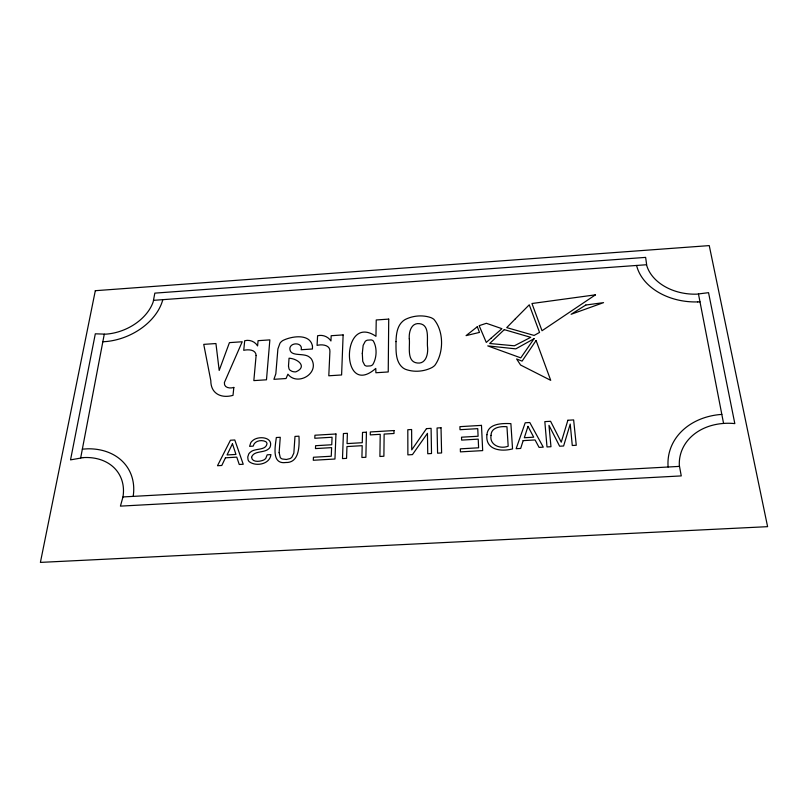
<?xml version="1.0" encoding="UTF-8"?>
<svg xmlns="http://www.w3.org/2000/svg" width="808" height="808" viewBox="0 0 808 808"><rect width="100%" height="100%" fill="white"/><g stroke="black" fill="none" stroke-linecap="round" stroke-linejoin="round"><path stroke-width="1.21" d="M83.386 457.591A51.015 39.441 -32.1 0 1 122.968 496.94L120.432 506.121L681.255 475.912L679.316 465.297A54.459 44.167 13.8 0 1 721.695 423.604L724.352 423.372A55.53 45.046 13.8 0 1 732.23 423.392L734.825 423.604L708.545 292.668L696.738 294.152A47.056 34.502 4.1 0 1 646.774 265.65L645.632 257.388L154.833 293.132L153.167 301.95A44.127 31.512 -22.9 0 1 105.808 334.159L95.314 333.815L70.538 459.873L83.386 457.611M80.689 457.843L104.272 334.239M162.792 299.667L162.63 300.313A53.55 38.249 -22.9 0 1 107.07 341.461L102.828 341.784M122.978 496.94L679.397 466.388M82.345 449.147L87.88 448.804A61.923 47.884 -32.1 0 1 133.168 496.385M721.817 414.403L719.393 414.595A66.135 53.641 13.8 0 0 667.994 464.954L668.115 467.004M153.682 300.324L646.521 264.741M697.718 301.929L699.991 301.818M636.603 265.458L637.037 267.105A57.136 41.895 4.1 0 0 697.708 301.909M698.486 294.072L723.574 423.432M312.494 346.41L312.433 348.995L301.192 349.743C303.141 342.552 291.062 341.925 289.86 348.046C289.436 357.762 304.293 352.046 309.747 357.389A10.868 8.565 -16.7 0 1 311.736 359.55C319.493 373.781 297.132 386.335 287.911 374.185L286.042 378.538L273.912 379.316L275.831 373.831L277.891 348.975L279.962 343.249A9.868 7.676 -17 0 1 282.77 340.572C291.476 336.118 310.363 333.088 312.494 346.41M251.561 457.348C252.177 462.711 260.226 461.671 263.782 459.974A6.232 5.111 -22.3 0 0 265.792 458.348L267.175 454.823L270.933 454.601C269.943 464.226 256.187 466.822 249.369 461.802A7.615 6.242 -22.7 0 1 248.046 459.752L247.753 456.995L248.733 454.015A6.777 5.545 -22.7 0 1 250.308 452.248C254.823 447.814 265.882 450.995 267.004 443.663A4.343 3.545 -21.7 0 0 265.751 441.653C261.509 439.431 254.288 440.734 253.217 446.127L249.601 446.339L250.773 442.744A7.777 6.333 -22 0 1 252.55 440.724C257.964 435.482 273.7 436.835 270.145 446.955A5.949 4.858 -21.6 0 1 268.832 448.703C264.105 453.359 253.722 450.258 251.561 457.348M394.011 430.553L394.001 433.492L384.133 434.078L383.891 456.237L379.911 456.469L380.214 434.31L370.266 434.896L370.316 431.957L394.011 430.553M362.307 353.359L362.741 361.358L364.661 365.155A4.697 3.747 -12.8 0 0 366.771 366.125L370.579 365.883A4.777 3.808 -12.7 0 0 372.771 364.63C376.851 358.005 377.316 347.501 373.215 340.845A4.727 3.727 -12.4 0 0 371.104 339.916L367.357 340.168A4.646 3.656 -12.4 0 0 365.236 341.39L363.146 345.349L362.307 353.359M491.042 435.381C489.305 445.077 500.304 449.379 508.181 446.198L506.959 426.745C500.93 426.139 490.951 427.22 491.042 435.381M288.486 366.115L289.022 368.913A6.868 5.414 -17.1 0 0 290.244 370.357L291.93 371.306A8.696 6.848 -17.1 0 0 295.829 371.862C307.848 366.731 297.728 358.651 289.052 358.207L288.486 366.115M388.719 319.109L388.234 371.953L375.892 372.751L375.781 368.408C340.451 399.465 340.774 312.343 375.952 336.31L376.235 319.968L388.719 319.109M409.292 338.815C410.201 346.117 406.262 361.61 417.18 362.994C425.917 364.226 428.23 354.096 427.584 347.43C426.574 340.249 430.341 324.968 419.594 323.675C411.11 322.513 408.737 332.29 409.292 338.815M395.991 341.643C396.051 350.369 395.223 361.206 402.515 367.509A15.756 12.605 -9.8 0 0 405.404 369.276C413.858 372.468 423.917 371.67 431.937 367.569A15.756 12.615 -9.2 0 0 434.795 365.418C443.946 352.934 443.986 331.219 433.876 319.322A15.463 12.15 -9 0 0 431.028 317.665C422.776 314.746 413.12 315.544 405.323 319.443A15.463 12.14 -9.6 0 0 402.515 321.473C396.991 326.523 396.223 334.593 395.991 341.643M366.418 432.189L365.873 457.267L361.913 457.49L362.196 445.673L346.955 446.561L346.561 458.368L342.501 458.601L343.4 433.553L347.389 433.31L347.056 443.592L362.267 442.703L362.519 432.411L366.418 432.189M279.134 452.601L280.275 457.55A5.888 4.868 -20.8 0 0 282.255 458.974L286.386 459.479L290.011 458.611A5.414 4.474 -20.6 0 0 291.971 457.106L293.849 453.056L294.991 436.411L298.95 436.179C299.455 445.511 299.516 462.984 285.85 462.509C271.094 464.64 275.397 445.693 276.316 437.522L280.265 437.29L279.134 452.601M256.116 355.459L253.843 380.608L266.478 379.8L269.862 339.885L258.075 340.683L257.59 345.905C254.964 341.521 249.642 339.421 244.703 340.724L243.733 350.319C248.096 349.298 255.873 349.389 256.116 355.459M343.127 334.906L341.602 374.962L328.795 375.781L329.916 351.5C330.331 344.814 321.806 344.097 317.069 345.39L317.594 335.764C322.665 334.451 328.068 336.603 330.937 340.956L331.179 335.714L343.127 334.906M335.966 433.987L334.956 459.025L313.292 460.267L313.443 457.257L331.26 456.237L331.623 447.642L315.463 448.581L315.605 445.703L331.745 444.764L332.068 437.239L314.787 438.259L314.938 435.229L335.966 433.987M486.931 434.724C485.113 450.016 501.152 451.945 512.545 448.905L510.888 423.634C502.677 423.24 487.779 423.271 486.931 434.724M233.835 387.426L233.007 395.344C221.362 398.677 210.726 393.749 210.817 380.679L203.737 344.37L215.938 343.541L219.19 370.428L229.432 342.632L242.218 341.764L224.402 382.507C223.675 387.87 229.987 388.739 233.835 387.426M95.314 290.698L40.4 562.398L767.6 526.665L709.252 245.602L95.314 290.698M567.873 420.261L561.247 442.178L550.581 421.281L544.824 421.625L547.006 446.945L550.975 446.713L548.965 425.321L559.631 446.218L563.61 445.996L570.226 424.069L572.276 445.501L576.266 445.269L573.64 419.918L567.873 420.261M523.15 440.633L520.675 448.44L516.14 448.703L525.2 422.786L529.785 422.513L543.269 447.157L539.067 447.39L535.078 439.946L523.15 440.633M527.998 426.361L524.331 437.724L533.704 437.189L527.998 426.361M225.452 457.803L221.796 465.479L217.493 465.721L230.431 440.239L234.785 439.976L243.228 464.257L239.249 464.479L236.774 457.146L225.452 457.803M232.452 443.774L227.058 454.944L235.956 454.429L232.452 443.774M536.088 340.511L522.089 361.115L516.625 358.994L520.594 365.034L550.713 380.326L536.088 340.511M426.473 428.634L411.737 449.874L411.625 429.513L407.808 429.735L407.878 454.874L412.444 454.611L427.442 433.341L427.745 453.743L431.522 453.52L431.088 428.351L426.473 428.634M534.078 338.693L520.776 357.873L487.759 345.895L515.817 348.864L534.078 338.693M515.352 318.837L506.727 327.614L534.108 335.431L539.552 332.421L529.26 304.808L515.352 318.837M504.283 329.644L489.688 343.501L514.393 345.794L530.725 337.33L504.283 329.644M490.9 338.37L486.285 342.43L479.154 325.664L486.386 323.301L501.95 328.694L490.9 338.37M477.316 326.735L466.075 335.623L479.477 332.411L477.316 326.735M595.476 294.829L542.016 330.745L531.957 303.515L595.476 294.829M585.81 305.03L571.105 314.292L603.556 302.636L585.81 305.03M441.017 427.765L437.067 427.998L437.593 453.177L441.602 452.945L441.017 427.765M481.477 425.372L459.914 426.654L460.015 429.704L477.75 428.654L478.094 436.239L461.53 437.199L461.631 440.097L478.225 439.138L478.609 447.794L460.328 448.844L460.429 451.874L482.679 450.611L481.477 425.372"/></g></svg>
